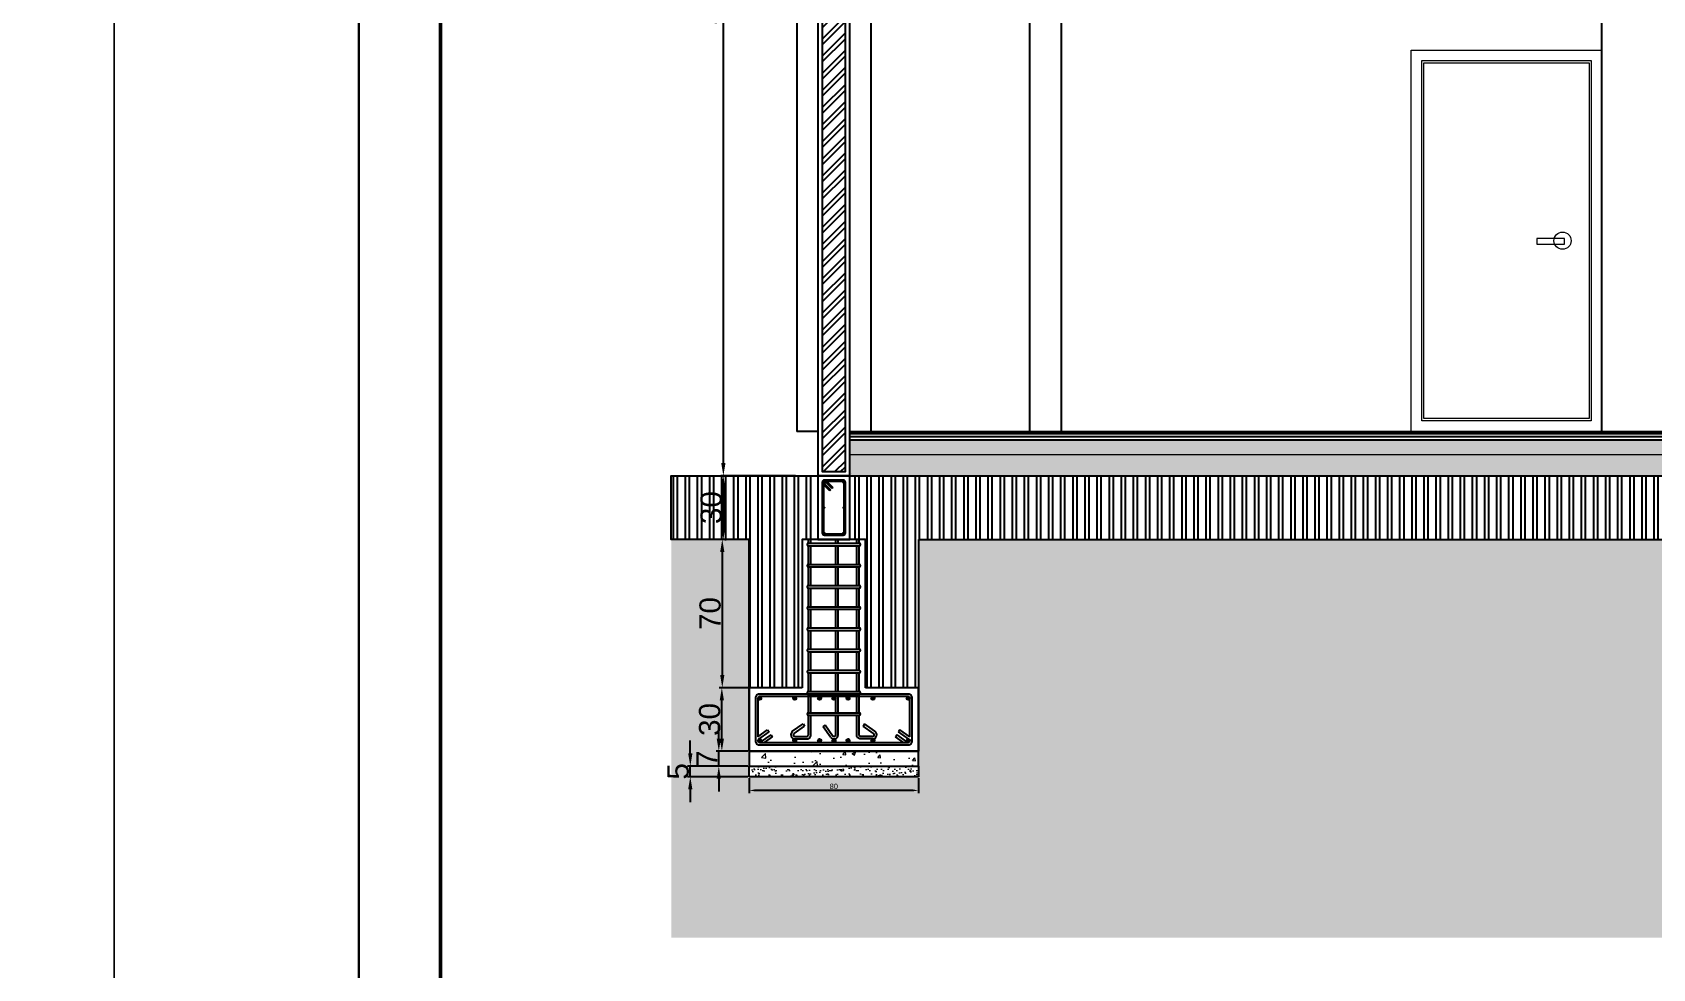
# Model space of a CAD drawing. Header units: centimetres. Extents: x -377343 to 693706, y 194584 to 813780.
# Drawn here: x 187107 to 187872, y 499114 to 499556 of the extents above; entities that cross this region are included whole.
import ezdxf

# ---------------------------------------------------------------- set-up
doc = ezdxf.new("R2010")
doc.units = ezdxf.units.CM
doc.header["$PDMODE"] = 3
for name, color, linetype in [('bangunan', 40, 'Continuous'), ('Layer1', 7, 'Continuous'), ('PIPA', 11, 'Continuous')]:
    doc.layers.add(name, color=color, linetype=linetype)
for name, color, linetype, lineweight in [('Kertas', 252, 'Continuous', 20), ('KUZEN', 130, 'Continuous', 9), ('Legenda', 252, 'Continuous', 20)]:
    doc.layers.add(name, color=color, linetype=linetype, lineweight=lineweight)
doc.styles.get("Standard").update_dxf_attribs({"font": 'arial.ttf'})
doc.linetypes.add('BATTING', pattern='A,0.00254,-2.54,[134,ltypeshp.shx,S=2.54,R=0,X=-2.54,Y=0],-5.08,[134,ltypeshp.shx,S=2.54,R=180,X=2.54,Y=0],-2.54', length=10.16254)
doc.dimstyles.new('ISO-25', dxfattribs={"dimtxt": 2.5, "dimasz": 2.5, "dimexe": 1.25, "dimexo": 0.625, "dimtad": 1, "dimtxsty": 'Standard', "dimcen": 2.5, "dimadec": 0, "dimazin": 0, "dimtfac": 1, "dimtmove": 0, "dimatfit": 3, "dimfxl": 1, "dimarcsym": 0})
pattern_1 = [(37.5, (187242.8116, 493383.5237), (-0.1280025, 3.9153059), [0, -3.08864, 0, -3.4544, 0, -3.302]), (7.5, (187242.8116, 493383.524), (3.5961863, 5.734601), [0, -1.66624, 0, -2.78384, 0, -1.0668]), (327.5, (187240.3123, 493383.5237), (6.327939, 0.0114975), [0, -1.016, 0, -3.6576, 0, -4.7752]), (317.5, (187240.3123, 493383.524), (6.1084516, 1.7834346), [0, -0.508, 0, -2.39776, 0, -2.7432])]
pattern_2 = [(50, (187242.812, 493383.524), (16.39662, -1.434518), [1.7145, -18.8595]), (355, (187242.812, 493383.524), (-3.17191, 17.195116), [1.3716, -15.087653]), (100.45144, (187244.178, 493383.404), (13.224712, 15.760598), [1.4571, -16.02812]), (46.1842, (187242.812, 493388.096), (24.397114, -3.78381), [2.57175, -28.28925]), (96.63556, (187244.845, 493387.78), (21.36637, 22.26835), [2.18565, -24.0422]), (351.18415, (187242.812, 493388.096), (21.36637, 22.26835), [2.0574, -22.63138]), (21, (187245.098, 493386.953), (13.645295, -9.203868), [1.7145, -18.8595]), (326, (187245.098, 493386.953), (5.562183, 16.576917), [1.3716, -15.0876]), (71.45144, (187246.235, 493386.186), (19.207478, 7.37305), [1.4571, -16.028094]), (37.5, (187242.8116, 493383.524), (0.2779743, 7.6099535), [0, -14.90472, 0, -15.3162, 0, -15.14475]), (7.5, (187242.812, 493383.524), (6.01377, 9.016252), [0, -8.73252, 0, -14.56182, 0, -5.77215]), (327.5, (187237.714, 493383.524), (12.2031536, -0.515587), [0, -5.715, 0, -17.8308, 0, -23.6601]), (317.5, (187235.428, 493383.524), (13.331626, 2.288384), [0, -7.4295, 0, -11.84148, 0, -16.8021])]

# ---------------------------------------------------------------- blocks, each defined once
blk = doc.blocks.new('*D71')
at = {"layer": 'Defpoints', "color": 0, "transparency": 16777216}
for p in [(187445.54, 499204.99), (187525.54, 499204.99), (187445.54, 499198.5)]:
    blk.add_point(p, dxfattribs=at)
at = {"layer": 'Layer1', "color": 0, "lineweight": -2, "transparency": 16777216}
for p, q in [((187445.54, 499204.36), (187445.54, 499197.25)), ((187525.54, 499204.36), (187525.54, 499197.25)), ((187523.04, 499198.5), (187448.04, 499198.5))]:
    blk.add_line(p, q, dxfattribs=at)
at = {"layer": 'Layer1', "color": 0, "transparency": 16777216}
for points in [[(187448.04, 499198.91), (187448.04, 499198.08), (187445.54, 499198.5)], [(187523.04, 499198.91), (187523.04, 499198.08), (187525.54, 499198.5)]]:
    blk.add_solid(points, dxfattribs=at)
at = {"layer": 'Layer1', "color": 0, "transparency": 16777216, "insert": (187485.54, 499200.4), "char_height": 2.5, "attachment_point": 5}
blk.add_mtext('80', dxfattribs=at)
blk = doc.blocks.new('*D88')
at = {"layer": 'Defpoints', "color": 0, "transparency": 16777216}
for p in [(187433.41, 499796.99), (187468.11, 499796.99), (187468.11, 499346.99)]:
    blk.add_point(p, dxfattribs=at)
at = {"layer": 'Layer1', "color": 0, "lineweight": -2, "transparency": 16777216}
for p, q in [((187467.49, 499796.99), (187432.16, 499796.99)), ((187433.41, 499352.99), (187433.41, 499790.99)), ((187467.49, 499346.99), (187432.16, 499346.99))]:
    blk.add_line(p, q, dxfattribs=at)
at = {"layer": 'Layer1', "color": 0, "transparency": 16777216}
for points in [[(187432.41, 499790.99), (187434.41, 499790.99), (187433.41, 499796.99)], [(187432.41, 499352.99), (187434.41, 499352.99), (187433.41, 499346.99)]]:
    blk.add_solid(points, dxfattribs=at)
at = {"layer": 'Layer1', "color": 0, "transparency": 16777216, "insert": (187427.68, 499571.99), "char_height": 10, "attachment_point": 5, "rotation": 90}
blk.add_mtext('450', dxfattribs=at)
blk = doc.blocks.new('*D82')
at = {"layer": 'Defpoints', "color": 0, "transparency": 16777216}
for p in [(187433.41, 499346.99), (187433.41, 499316.99, 1114.69), (187433.41, 499316.99)]:
    blk.add_point(p, dxfattribs=at)
at = {"layer": 'Layer1', "color": 0, "lineweight": -2, "transparency": 16777216}
for p, q in [((187433.41, 499340.99), (187433.41, 499322.99)), ((187434.04, 499346.99), (187434.66, 499346.99)), ((187434.04, 499316.99), (187434.66, 499316.99))]:
    blk.add_line(p, q, dxfattribs=at)
at = {"layer": 'Layer1', "color": 0, "transparency": 16777216}
for points in [[(187432.41, 499340.99), (187434.41, 499340.99), (187433.41, 499346.99)], [(187432.41, 499322.99), (187434.41, 499322.99), (187433.41, 499316.99)]]:
    blk.add_solid(points, dxfattribs=at)
at = {"layer": 'Layer1', "color": 0, "transparency": 16777216, "insert": (187427.68, 499331.99), "char_height": 10, "attachment_point": 5, "rotation": 90}
blk.add_mtext('30', dxfattribs=at)
blk = doc.blocks.new('*D83')
at = {"layer": 'Defpoints', "color": 0, "transparency": 16777216}
for p in [(187445.54, 499316.99, 1114.69), (187432.91, 499246.99), (187445.54, 499246.99, 1114.69)]:
    blk.add_point(p, dxfattribs=at)
at = {"layer": 'Layer1', "color": 0, "lineweight": -2, "transparency": 16777216}
for p, q in [((187444.92, 499316.99), (187431.66, 499316.99)), ((187432.91, 499310.99), (187432.91, 499252.99)), ((187444.92, 499246.99), (187431.66, 499246.99))]:
    blk.add_line(p, q, dxfattribs=at)
at = {"layer": 'Layer1', "color": 0, "transparency": 16777216}
for points in [[(187431.91, 499310.99), (187433.91, 499310.99), (187432.91, 499316.99)], [(187431.91, 499252.99), (187433.91, 499252.99), (187432.91, 499246.99)]]:
    blk.add_solid(points, dxfattribs=at)
at = {"layer": 'Layer1', "color": 0, "transparency": 16777216, "insert": (187427.18, 499281.99), "char_height": 10, "attachment_point": 5, "rotation": 90}
blk.add_mtext('70', dxfattribs=at)
blk = doc.blocks.new('*D84')
at = {"layer": 'Defpoints', "color": 0, "transparency": 16777216}
for p in [(187432.7, 499246.99), (187445.54, 499246.99, 1114.69), (187445.54, 499216.99, 1114.69)]:
    blk.add_point(p, dxfattribs=at)
at = {"layer": 'Layer1', "color": 0, "lineweight": -2, "transparency": 16777216}
for p, q in [((187444.92, 499246.99), (187431.45, 499246.99)), ((187432.7, 499222.99), (187432.7, 499240.99)), ((187444.92, 499216.99), (187431.45, 499216.99))]:
    blk.add_line(p, q, dxfattribs=at)
at = {"layer": 'Layer1', "color": 0, "transparency": 16777216}
for points in [[(187431.7, 499240.99), (187433.7, 499240.99), (187432.7, 499246.99)], [(187431.7, 499222.99), (187433.7, 499222.99), (187432.7, 499216.99)]]:
    blk.add_solid(points, dxfattribs=at)
at = {"layer": 'Layer1', "color": 0, "transparency": 16777216, "insert": (187426.97, 499231.99), "char_height": 10, "attachment_point": 5, "rotation": 90}
blk.add_mtext('30', dxfattribs=at)
blk = doc.blocks.new('*D85')
at = {"layer": 'Defpoints', "color": 0, "transparency": 16777216}
for p in [(187431.26, 499216.99), (187445.54, 499216.99, 1114.69), (187445.54, 499209.99, 1114.69)]:
    blk.add_point(p, dxfattribs=at)
at = {"layer": 'Layer1', "color": 0, "lineweight": -2, "transparency": 16777216}
for p, q in [((187431.26, 499222.99), (187431.26, 499228.99)), ((187444.92, 499216.99), (187430.01, 499216.99)), ((187444.92, 499209.99), (187430.01, 499209.99)), ((187431.26, 499209.99), (187431.26, 499216.99)), ((187431.26, 499203.99), (187431.26, 499197.99))]:
    blk.add_line(p, q, dxfattribs=at)
at = {"layer": 'Layer1', "color": 0, "transparency": 16777216}
for points in [[(187430.26, 499222.99), (187432.26, 499222.99), (187431.26, 499216.99)], [(187430.26, 499203.99), (187432.26, 499203.99), (187431.26, 499209.99)]]:
    blk.add_solid(points, dxfattribs=at)
at = {"layer": 'Layer1', "color": 0, "transparency": 16777216, "insert": (187425.64, 499213.49), "char_height": 10, "attachment_point": 5, "rotation": 90}
blk.add_mtext('7', dxfattribs=at)
blk = doc.blocks.new('*D86')
at = {"layer": 'Defpoints', "color": 0, "transparency": 16777216}
for p in [(187417.81, 499209.99), (187445.54, 499209.99, 1114.69), (187445.54, 499204.99, 1114.69)]:
    blk.add_point(p, dxfattribs=at)
at = {"layer": 'Layer1', "color": 0, "lineweight": -2, "transparency": 16777216}
for p, q in [((187417.81, 499215.99), (187417.81, 499221.99)), ((187444.92, 499209.99), (187416.56, 499209.99)), ((187417.81, 499204.99), (187417.81, 499209.99)), ((187444.92, 499204.99), (187416.56, 499204.99)), ((187417.81, 499198.99), (187417.81, 499192.99))]:
    blk.add_line(p, q, dxfattribs=at)
at = {"layer": 'Layer1', "color": 0, "transparency": 16777216}
for points in [[(187416.81, 499215.99), (187418.81, 499215.99), (187417.81, 499209.99)], [(187416.81, 499198.99), (187418.81, 499198.99), (187417.81, 499204.99)]]:
    blk.add_solid(points, dxfattribs=at)
at = {"layer": 'Layer1', "color": 0, "transparency": 16777216, "insert": (187412.1, 499207.49), "char_height": 10, "attachment_point": 5, "rotation": 90}
blk.add_mtext('5', dxfattribs=at)

msp = doc.modelspace()

# ---------------------------------------------------------------- hatches: boundary and pattern name
at = {"layer": 'bangunan'}
h = msp.add_hatch(color=256, dxfattribs=at)
h.dxf.hatch_style = 1
h.paths.add_polyline_path([(187480.644, 499343.888, 1), (187481.644, 499343.888, 1)])
h = msp.add_hatch(color=256, dxfattribs=at)
h.dxf.hatch_style = 1
h.paths.add_polyline_path([(187480.644, 499343.888, 1), (187481.644, 499343.888, 1)])
h = msp.add_hatch(color=256, dxfattribs=at)
h.dxf.hatch_style = 1
h.paths.add_polyline_path([(187480.644, 499343.888, 1), (187481.644, 499343.888, 1)])
h = msp.add_hatch(color=256, dxfattribs=at)
h.dxf.hatch_style = 1
h.paths.add_polyline_path([(187490.444, 499343.888, -1), (187489.444, 499343.888, -1)])
h = msp.add_hatch(color=256, dxfattribs=at)
h.dxf.hatch_style = 1
h.paths.add_polyline_path([(187490.444, 499343.888, -1), (187489.444, 499343.888, -1)])
h = msp.add_hatch(color=256, dxfattribs=at)
h.dxf.hatch_style = 1
h.paths.add_polyline_path([(187480.662, 499331.956, -1), (187481.662, 499331.956, -1)])
h = msp.add_hatch(color=256, dxfattribs=at)
h.dxf.hatch_style = 1
h.paths.add_polyline_path([(187490.462, 499331.956, 1), (187489.462, 499331.956, 1)])
h = msp.add_hatch(color=256, dxfattribs=at)
h.dxf.hatch_style = 1
h.paths.add_polyline_path([(187480.644, 499320.088, -1), (187481.644, 499320.088, -1)])
h = msp.add_hatch(color=256, dxfattribs=at)
h.dxf.hatch_style = 1
h.paths.add_polyline_path([(187490.444, 499320.088, 1), (187489.444, 499320.088, 1)])
at = {"layer": 'Layer1'}
h = msp.add_hatch(dxfattribs=at)
h.set_pattern_fill('ANSI32', color=256, scale=0.6)
h.set_pattern_definition([(45, (187242.8116, 493383.524), (-4.041115, 4.041115), []), (45, (187245.506, 493383.524), (-4.041115, 4.041115), [])])
h.paths.add_polyline_path([(187491.044, 499794.988), (187480.044, 499794.988), (187480.044, 499348.988), (187491.044, 499348.988)])
at = {"layer": 'Layer1', "lineweight": 5, "ltscale": 0.5}
h = msp.add_hatch(dxfattribs=at)
h.set_pattern_fill('AR-CONC', color=256, scale=0.09)
h.set_pattern_definition(pattern_2)
h.paths.add_polyline_path([(187478.044, 499363.988), (187478.044, 499356.988)])
h.paths.add_polyline_path([(189378.044, 499363.988), (187493.044, 499363.988), (187493.044, 499356.988), (189378.044, 499356.988)])
h = msp.add_hatch(dxfattribs=at)
h.set_pattern_fill('AR-SAND', color=256, scale=0.08)
h.set_pattern_definition(pattern_1)
h.paths.add_polyline_path([(187478.044, 499356.988), (187478.044, 499346.988)])
h.paths.add_polyline_path([(189378.044, 499356.988), (187493.044, 499356.988), (187493.044, 499346.988), (189378.044, 499346.988)])
at = {"layer": 'Layer1'}
h = msp.add_hatch(dxfattribs=at)
h.set_pattern_fill('ANSI32', color=256, scale=0.6, angle=45)
h.set_pattern_definition([(90, (6690.119, 7902.535), (-5.715, 0), []), (90, (6692.024, 7904.44), (-5.715, 0), [])])
h.paths.add_polyline_path([(189378.044, 499346.988), (189308.802, 499346.988), (187493.044, 499346.988), (187493.044, 499316.988), (187500.544, 499316.988), (187500.544, 499246.988), (187525.544, 499246.988), (187525.544, 499316.988), (189308.802, 499316.988), (189345.544, 499316.988), (189345.544, 499246.988), (189370.544, 499246.988), (189370.544, 499316.988), (189378.044, 499316.988)])
h.paths.add_polyline_path([(187478.044, 499346.988), (187408.802, 499346.988), (187408.802, 499316.988), (187445.544, 499316.988), (187445.544, 499246.988), (187470.544, 499246.988), (187470.544, 499316.988), (187478.044, 499316.988)])
h.paths.add_polyline_path([(189461.939, 499346.988), (189393.044, 499346.988), (189393.044, 499316.988), (189400.544, 499316.988), (189400.544, 499246.988), (189425.544, 499246.988), (189425.544, 499316.988), (189461.939, 499316.988)])
at = {"layer": 'Layer1', "true_color": 0x636466}
h = msp.add_hatch(dxfattribs=at)
h.set_pattern_fill('EARTH', color=251, scale=3, angle=45)
h.set_pattern_definition([(45, (6690.12, 7902.535), (0, 26.94076836), [19.05, -19.05]), (45, (6685.068, 7907.586), (0, 26.94076836), [19.05, -19.05]), (45, (6680.016, 7912.638), (0, 26.94076836), [19.05, -19.05]), (135, (6680.016, 7916.005), (-26.94076836, 0), [19.05, -19.05]), (135, (6685.068, 7921.057), (-26.94076836, 0), [19.05, -19.05]), (135, (6690.12, 7926.108), (-26.94076836, 0), [19.05, -19.05])])
h.paths.add_polyline_path([(189345.544, 499316.988), (189308.802, 499316.988), (187525.544, 499316.988), (187525.544, 499216.988), (187525.544, 499209.988), (187525.544, 499204.988), (187445.544, 499204.988), (187445.544, 499209.988), (187445.544, 499216.988), (187445.544, 499316.988), (187408.802, 499316.988), (187408.802, 499129.04), (189461.939, 499129.04), (189461.939, 499316.988), (189425.544, 499316.988), (189425.544, 499216.988), (189425.544, 499209.988), (189425.544, 499204.988), (189345.544, 499204.988), (189345.544, 499209.988), (189345.544, 499216.988)])
h.paths.add_polyline_path([(187482.989, 499197.801), (187488.124, 499197.801), (187488.124, 499202.952), (187482.989, 499202.952)], flags=24)
h.paths.add_polyline_path([(189382.989, 499197.801), (189388.124, 499197.801), (189388.124, 499202.952), (189382.989, 499202.952)], flags=24)
at = {"layer": 'Layer1'}
h = msp.add_hatch(color=256, dxfattribs=at)
h.dxf.hatch_style = 1
h.paths.add_polyline_path([(187449.744, 499241.988, -1), (187451.344, 499241.988, -1)])
h = msp.add_hatch(color=256, dxfattribs=at)
h.dxf.hatch_style = 1
h.paths.add_polyline_path([(187466.311, 499241.988, -1), (187467.911, 499241.988, -1)])
h = msp.add_hatch(color=256, dxfattribs=at)
h.dxf.hatch_style = 1
h.paths.add_polyline_path([(187478.027, 499241.988, -1), (187479.627, 499241.988, -1)])
h = msp.add_hatch(color=256, dxfattribs=at)
h.dxf.hatch_style = 1
h.paths.add_polyline_path([(187484.819, 499241.988, -1), (187486.419, 499241.988, -1)])
h = msp.add_hatch(color=256, dxfattribs=at)
h.dxf.hatch_style = 1
h.paths.add_polyline_path([(187491.461, 499241.988, -1), (187493.061, 499241.988, -1)])
h = msp.add_hatch(color=256, dxfattribs=at)
h.dxf.hatch_style = 1
h.paths.add_polyline_path([(187503.177, 499241.988, -1), (187504.777, 499241.988, -1)])
h = msp.add_hatch(color=256, dxfattribs=at)
h.dxf.hatch_style = 1
h.paths.add_polyline_path([(187519.894, 499241.988, -1), (187521.494, 499241.988, -1)])
h = msp.add_hatch(color=256, dxfattribs=at)
h.dxf.hatch_style = 1
h.paths.add_polyline_path([(187449.744, 499221.988, 1), (187451.344, 499221.988, 1)])
h = msp.add_hatch(color=256, dxfattribs=at)
h.dxf.hatch_style = 1
h.paths.add_polyline_path([(187466.311, 499221.988, 1), (187467.911, 499221.988, 1)])
h = msp.add_hatch(color=256, dxfattribs=at)
h.dxf.hatch_style = 1
h.paths.add_polyline_path([(187478.027, 499221.988, 1), (187479.627, 499221.988, 1)])
h = msp.add_hatch(color=256, dxfattribs=at)
h.dxf.hatch_style = 1
h.paths.add_polyline_path([(187484.819, 499221.988, 1), (187486.419, 499221.988, 1)])
h = msp.add_hatch(color=256, dxfattribs=at)
h.dxf.hatch_style = 1
h.paths.add_polyline_path([(187491.461, 499221.988, 1), (187493.061, 499221.988, 1)])
h = msp.add_hatch(color=256, dxfattribs=at)
h.dxf.hatch_style = 1
h.paths.add_polyline_path([(187503.177, 499221.988, 1), (187504.777, 499221.988, 1)])
h = msp.add_hatch(color=256, dxfattribs=at)
h.dxf.hatch_style = 1
h.paths.add_polyline_path([(187519.894, 499221.988, 1), (187521.494, 499221.988, 1)])
at = {"layer": 'Layer1', "lineweight": 5, "ltscale": 0.5}
h = msp.add_hatch(dxfattribs=at)
h.set_pattern_fill('AR-CONC', color=256, scale=0.09)
h.set_pattern_definition(pattern_2)
h.paths.add_polyline_path([(187525.544, 499216.988), (187445.544, 499216.988), (187445.544, 499209.988), (187525.544, 499209.988)])
h = msp.add_hatch(dxfattribs=at)
h.set_pattern_fill('AR-SAND', color=256, scale=0.08)
h.set_pattern_definition(pattern_1)
h.paths.add_polyline_path([(187525.544, 499209.988), (187445.544, 499209.988), (187445.544, 499204.988), (187525.544, 499204.988)])

# ---------------------------------------------------------------- linework, layer by layer
at = {"linetype": 'Continuous'}
msp.add_line((187493.7, 499347.913, 1114.687), (187493.7, 499347.913, 1114.687), dxfattribs=at)
at = {"elevation": 1114.687}
msp.add_lwpolyline([(187478.044, 499316.988), (187493.044, 499316.988), (187493.044, 499346.988), (187478.044, 499346.988)], close=True, dxfattribs=at)
msp.add_lwpolyline([(187478.044, 499316.988), (187493.044, 499316.988), (187493.044, 499346.988), (187478.044, 499346.988)], close=True, dxfattribs=at)
at = {"layer": 'bangunan'}
for p, q in [((187480.644, 499342.832, 1114.687), (187483.477, 499339.999, 1114.687)), ((187480.644, 499342.832, 1114.687), (187483.477, 499339.999, 1114.687)), ((187480.79, 499343.534, 1114.687), (187483.902, 499340.423, 1114.687)), ((187480.79, 499343.534, 1114.687), (187483.902, 499340.423, 1114.687)), ((187481.497, 499344.241, 1114.687), (187484.609, 499341.13, 1114.687)), ((187481.497, 499344.241, 1114.687), (187484.609, 499341.13, 1114.687)), ((187481.922, 499344.666, 1114.687), (187485.033, 499341.554, 1114.687)), ((187481.922, 499344.666, 1114.687), (187485.033, 499341.554, 1114.687)), ((187483.902, 499340.423, 1114.687), (187483.477, 499339.999, 1114.687)), ((187485.033, 499341.554, 1114.687), (187484.609, 499341.13, 1114.687))]:
    msp.add_line(p, q, dxfattribs=at)
at = {"layer": 'bangunan', "elevation": 1114.687}
msp.add_lwpolyline([(187481.144, 499318.988), (187489.944, 499318.988, 0.4142136), (187491.044, 499320.088), (187491.044, 499343.888, 0.4142136), (187489.944, 499344.988), (187481.144, 499344.988, 0.4142136), (187480.044, 499343.888), (187480.044, 499320.088, 0.4142136)], format="xyb", close=True, dxfattribs=at)
msp.add_lwpolyline([(187481.144, 499318.988), (187489.944, 499318.988, 0.4142136), (187491.044, 499320.088), (187491.044, 499343.888, 0.4142136), (187489.944, 499344.988), (187481.144, 499344.988, 0.4142136), (187480.044, 499343.888), (187480.044, 499320.088, 0.4142136)], format="xyb", close=True, dxfattribs=at)
msp.add_lwpolyline([(187481.144, 499344.388), (187481.144, 499344.388, 0.4142136), (187480.644, 499343.888), (187480.644, 499320.088, 0.4142136), (187481.144, 499319.588), (187489.944, 499319.588, 0.4142136), (187490.444, 499320.088), (187490.444, 499343.888, 0.4142136), (187489.944, 499344.388), (187482.2, 499344.388)], format="xyb", dxfattribs=at)
msp.add_lwpolyline([(187481.144, 499344.388), (187481.144, 499344.388, 0.4142136), (187480.644, 499343.888), (187480.644, 499320.088, 0.4142136), (187481.144, 499319.588), (187489.944, 499319.588, 0.4142136), (187490.444, 499320.088), (187490.444, 499343.888, 0.4142136), (187489.944, 499344.388), (187482.2, 499344.388)], format="xyb", dxfattribs=at)
at = {"layer": 'bangunan'}
msp.add_circle((187481.144, 499343.888, 1114.687), 0.5, dxfattribs=at)
msp.add_arc((187481.144, 499343.888, 1114.687), 1.1, 45, 180, dxfattribs=at)
at = {"layer": 'Kertas'}
for points in [[(183948.49, 500796.755), (187145.833, 500796.755), (187145.833, 498508.536), (183948.49, 498508.536)], [(187145.833, 500796.755), (190343.176, 500796.755), (190343.176, 498508.536), (187145.833, 498508.536)]]:
    msp.add_lwpolyline(points, close=True, dxfattribs=at)
at = {"layer": 'KUZEN'}
for points in [[(187848.044, 499367.988), (187758.044, 499367.988), (187758.044, 499547.988), (187848.044, 499547.988)], [(187843.044, 499372.988), (187763.044, 499372.988), (187763.044, 499542.988), (187843.044, 499542.988)], [(187842.044, 499373.988), (187764.044, 499373.988), (187764.044, 499541.988), (187842.044, 499541.988)], [(187830.461, 499459.011), (187817.344, 499459.011), (187817.344, 499456.313), (187830.461, 499456.313)]]:
    msp.add_lwpolyline(points, close=True, dxfattribs=at)
msp.add_circle((187829.475, 499457.988), 4.052, dxfattribs=at)
at = {"layer": 'Layer1'}
for p, q in [((187468.044, 499796.988), (187468.044, 499367.988)), ((187493.044, 499346.988), (187493.044, 499796.988)), ((187503.044, 499796.988), (187503.044, 499367.988)), ((187578.044, 499367.988), (187578.044, 499796.988)), ((187593.044, 499367.988), (187593.044, 499796.988)), ((187848.044, 499367.988), (187848.044, 499796.988)), ((187478.044, 499367.988, 1114.687), (187468.044, 499367.988, 1114.687)), ((187493.044, 499367.988, 1114.687), (189368.115, 499367.988, 1114.687)), ((187493.044, 499366.988, 1114.687), (189378.044, 499366.988, 1114.687)), ((187493.044, 499363.988, 1114.687), (189308.802, 499363.988, 1114.687)), ((187493.044, 499346.988, 1114.687), (189308.802, 499346.988, 1114.687)), ((187486.419, 499315.188, 1114.687), (187486.419, 499316.988, 1114.687)), ((187487.619, 499315.188, 1114.687), (187487.619, 499316.988, 1114.687)), ((187473.544, 499315.188, 1114.687), (187497.544, 499315.188, 1114.687)), ((187473.544, 499313.988, 1114.687), (187497.544, 499313.988, 1114.687)), ((187486.419, 499305.188, 1114.687), (187486.419, 499313.988, 1114.687)), ((187487.619, 499305.188, 1114.687), (187487.619, 499313.988, 1114.687)), ((187473.544, 499305.188, 1114.687), (187497.544, 499305.188, 1114.687)), ((187473.544, 499303.988, 1114.687), (187497.544, 499303.988, 1114.687)), ((187486.419, 499295.188, 1114.687), (187486.419, 499303.988, 1114.687)), ((187487.619, 499295.188, 1114.687), (187487.619, 499303.988, 1114.687)), ((187473.544, 499295.188, 1114.687), (187497.544, 499295.188, 1114.687)), ((187473.544, 499293.988, 1114.687), (187497.544, 499293.988, 1114.687)), ((187486.419, 499285.188, 1114.687), (187486.419, 499293.988, 1114.687)), ((187487.619, 499285.188, 1114.687), (187487.619, 499293.988, 1114.687)), ((187473.544, 499285.188, 1114.687), (187497.544, 499285.188, 1114.687)), ((187473.544, 499283.988, 1114.687), (187497.544, 499283.988, 1114.687)), ((187486.419, 499275.188, 1114.687), (187486.419, 499283.988, 1114.687)), ((187487.619, 499275.188, 1114.687), (187487.619, 499283.988, 1114.687)), ((187473.544, 499275.188, 1114.687), (187497.544, 499275.188, 1114.687)), ((187473.544, 499273.988, 1114.687), (187497.544, 499273.988, 1114.687)), ((187486.419, 499265.188, 1114.687), (187486.419, 499273.988, 1114.687)), ((187487.619, 499265.188, 1114.687), (187487.619, 499273.988, 1114.687)), ((187473.544, 499265.188, 1114.687), (187497.544, 499265.188, 1114.687)), ((187473.544, 499263.988, 1114.687), (187497.544, 499263.988, 1114.687)), ((187486.419, 499255.188, 1114.687), (187486.419, 499263.988, 1114.687)), ((187487.619, 499255.188, 1114.687), (187487.619, 499263.988, 1114.687)), ((187473.544, 499255.188, 1114.687), (187497.544, 499255.188, 1114.687)), ((187473.544, 499253.988, 1114.687), (187497.544, 499253.988, 1114.687)), ((187486.419, 499245.188, 1114.687), (187486.419, 499253.988, 1114.687)), ((187487.619, 499245.188, 1114.687), (187487.619, 499253.988, 1114.687)), ((187473.544, 499245.188, 1114.687), (187497.544, 499245.188, 1114.687)), ((187473.544, 499243.988, 1114.687), (187497.544, 499243.988, 1114.687)), ((187486.419, 499235.188, 1114.687), (187486.419, 499243.988, 1114.687)), ((187487.619, 499235.188, 1114.687), (187487.619, 499243.988, 1114.687)), ((187473.544, 499235.188, 1114.687), (187497.544, 499235.188, 1114.687)), ((187473.544, 499233.988, 1114.687), (187497.544, 499233.988, 1114.687)), ((187486.419, 499224.788, 1114.687), (187486.419, 499233.988, 1114.687)), ((187487.619, 499224.788, 1114.687), (187487.619, 499233.988, 1114.687)), ((187449.744, 499223.869, 1114.687), (187454.312, 499227.068, 1114.687)), ((187450.085, 499222.643, 1114.687), (187455, 499226.085, 1114.687)), ((187454.312, 499227.068, 1114.687), (187455, 499226.085, 1114.687)), ((187466.113, 499226.426, 1114.687), (187471.028, 499229.868, 1114.687)), ((187466.802, 499225.443, 1114.687), (187471.717, 499228.885, 1114.687)), ((187471.028, 499229.868, 1114.687), (187471.717, 499228.885, 1114.687)), ((187480.539, 499228.556, 1114.687), (187481.522, 499229.244, 1114.687)), ((187483.981, 499223.641, 1114.687), (187480.539, 499228.556, 1114.687)), ((187484.964, 499224.329, 1114.687), (187481.522, 499229.244, 1114.687)), ((187500.06, 499229.868, 1114.687), (187499.371, 499228.885, 1114.687)), ((187504.286, 499225.443, 1114.687), (187499.371, 499228.885, 1114.687)), ((187504.974, 499226.426, 1114.687), (187500.06, 499229.868, 1114.687)), ((187516.776, 499227.068, 1114.687), (187516.088, 499226.085, 1114.687)), ((187521.003, 499222.643, 1114.687), (187516.088, 499226.085, 1114.687)), ((187521.344, 499223.869, 1114.687), (187516.776, 499227.068, 1114.687)), ((187451.003, 499221.333, 1114.687), (187455.918, 499224.774, 1114.687)), ((187452.888, 499221.188, 1114.687), (187456.606, 499223.791, 1114.687)), ((187455.918, 499224.774, 1114.687), (187456.606, 499223.791, 1114.687)), ((187515.368, 499224.774, 1114.687), (187514.68, 499223.791, 1114.687)), ((187518.397, 499221.188, 1114.687), (187514.68, 499223.791, 1114.687)), ((187520.49, 499221.188, 1114.687), (187515.368, 499224.774, 1114.687)), ((187445.544, 499216.988, 1114.687), (187445.544, 499209.988, 1114.687)), ((187445.544, 499209.988, 1114.687), (187525.544, 499209.988, 1114.687)), ((187445.544, 499204.988, 1114.687), (187445.544, 499209.988, 1114.687)), ((187525.544, 499209.988, 1114.687), (187525.544, 499216.988, 1114.687)), ((187525.544, 499209.988, 1114.687), (187525.544, 499204.988, 1114.687)), ((187525.544, 499204.988, 1114.687), (187445.544, 499204.988, 1114.687))]:
    msp.add_line(p, q, dxfattribs=at)
at = {"layer": 'Layer1', "linetype": 'BATTING', "ltscale": 0.13}
msp.add_line((187493.044, 499365.488, 1114.687), (189378.044, 499365.488, 1114.687), dxfattribs=at)
at = {"layer": 'Layer1', "lineweight": 5, "ltscale": 0.5}
msp.add_line((187493.044, 499356.988, 1114.687), (189352.181, 499356.988, 1114.687), dxfattribs=at)
at = {"layer": 'Layer1'}
for points in [[(187478.044, 499346.988), (187493.044, 499346.988), (187493.044, 499796.988), (187478.044, 499796.988)], [(187480.044, 499348.988), (187491.044, 499348.988), (187491.044, 499794.988), (187480.044, 499794.988)]]:
    msp.add_lwpolyline(points, close=True, dxfattribs=at)
msp.add_lwpolyline([(187480.044, 499787.508), (187480.044, 499348.988), (187491.044, 499348.988), (187491.044, 499787.508)], dxfattribs=at)
at = {"layer": 'Layer1', "elevation": 1114.687}
for points in [[(187525.544, 499316.988), (187525.544, 499216.988), (187445.544, 499216.988), (187445.544, 499316.988), (187408.802, 499316.988), (187408.802, 499346.988), (187409.149, 499346.988)], [(187408.802, 499346.988), (189308.802, 499346.988)], [(187500.544, 499246.988), (187500.544, 499316.988), (187470.544, 499316.988), (187470.544, 499246.988)], [(187473.544, 499315.188), (187473.544, 499316.988)], [(187474.744, 499315.188), (187474.744, 499316.988)], [(187496.344, 499315.188), (187496.344, 499316.988)], [(187497.544, 499315.188), (187497.544, 499316.988)], [(187525.544, 499316.988), (189308.802, 499316.988)], [(187473.544, 499295.188), (187473.544, 499313.988)], [(187474.744, 499305.188), (187474.744, 499313.988)], [(187496.344, 499305.188), (187496.344, 499313.988)], [(187497.544, 499305.188), (187497.544, 499313.988)], [(187474.744, 499295.188), (187474.744, 499303.988)], [(187496.344, 499295.188), (187496.344, 499303.988)], [(187497.544, 499295.188), (187497.544, 499303.988)], [(187473.544, 499285.188), (187473.544, 499293.988)], [(187474.744, 499285.188), (187474.744, 499293.988)], [(187496.344, 499285.188), (187496.344, 499293.988)], [(187497.544, 499285.188), (187497.544, 499293.988)], [(187473.544, 499275.188), (187473.544, 499283.988)], [(187474.744, 499275.188), (187474.744, 499283.988)], [(187496.344, 499275.188), (187496.344, 499283.988)], [(187497.544, 499275.188), (187497.544, 499283.988)], [(187473.544, 499265.188), (187473.544, 499273.988)], [(187474.744, 499265.188), (187474.744, 499273.988)], [(187496.344, 499265.188), (187496.344, 499273.988)], [(187497.544, 499265.188), (187497.544, 499273.988)], [(187473.544, 499255.188), (187473.544, 499263.988)], [(187474.744, 499255.188), (187474.744, 499263.988)], [(187496.344, 499255.188), (187496.344, 499263.988)], [(187497.544, 499255.188), (187497.544, 499263.988)], [(187473.544, 499245.188), (187473.544, 499253.988)], [(187474.744, 499245.188), (187474.744, 499253.988)], [(187496.344, 499245.188), (187496.344, 499253.988)], [(187497.544, 499245.188), (187497.544, 499253.988)], [(187470.544, 499246.988), (187445.544, 499246.988), (187445.544, 499216.988), (187525.544, 499216.988), (187525.544, 499246.988), (187500.544, 499246.988)], [(187473.544, 499235.188), (187473.544, 499243.988)], [(187474.744, 499235.188), (187474.744, 499243.988)], [(187496.344, 499235.188), (187496.344, 499243.988)], [(187497.544, 499235.188), (187497.544, 499243.988)]]:
    msp.add_lwpolyline(points, dxfattribs=at)
msp.add_lwpolyline([(187450.394, 499219.988), (187520.694, 499219.988, 0.4142136), (187522.544, 499221.838), (187522.544, 499242.138, 0.4142136), (187520.694, 499243.988), (187450.394, 499243.988, 0.4142136), (187448.544, 499242.138), (187448.544, 499221.838, 0.4142136)], format="xyb", close=True, dxfattribs=at)
for points in [[(187521.344, 499223.869), (187521.344, 499242.138, 0.4142136), (187520.694, 499242.788), (187450.394, 499242.788, 0.4142136), (187449.744, 499242.138), (187449.744, 499223.869)], [(187467.261, 499223.988), (187472.894, 499223.988, 0.4142136), (187473.544, 499224.638), (187473.544, 499233.988)], [(187467.261, 499222.788), (187472.894, 499222.788, 0.4142136), (187474.744, 499224.638), (187474.744, 499233.988)], [(187503.827, 499222.788), (187498.194, 499222.788, -0.4142136), (187496.344, 499224.638), (187496.344, 499233.988)], [(187503.827, 499223.988), (187498.194, 499223.988, -0.4142136), (187497.544, 499224.638), (187497.544, 499233.988)], [(187450.544, 499221.188), (187520.694, 499221.188, 0.4142136), (187521.344, 499221.838), (187521.344, 499222.454)]]:
    msp.add_lwpolyline(points, format="xyb", dxfattribs=at)
at = {"layer": 'Layer1'}
for centre in [(187450.544, 499241.988, 1114.687), (187467.111, 499241.988, 1114.687), (187478.827, 499241.988, 1114.687), (187485.619, 499241.988, 1114.687), (187492.261, 499241.988, 1114.687), (187503.977, 499241.988, 1114.687), (187520.694, 499241.988, 1114.687), (187450.544, 499221.988, 1114.687), (187467.111, 499221.988, 1114.687), (187478.827, 499221.988, 1114.687), (187485.619, 499221.988, 1114.687), (187492.261, 499221.988, 1114.687), (187503.977, 499221.988, 1114.687), (187520.694, 499221.988, 1114.687)]:
    msp.add_circle(centre, 0.8, dxfattribs=at)
for centre, radius, start, end in [((187473.544, 499314.588, 1114.687), 0.6, 90, 270), ((187497.544, 499314.588, 1114.687), 0.6, 270, 90), ((187473.544, 499304.588, 1114.687), 0.6, 90, 270), ((187497.544, 499304.588, 1114.687), 0.6, 270, 90), ((187473.544, 499294.588, 1114.687), 0.6, 90, 270), ((187497.544, 499294.588, 1114.687), 0.6, 270, 90), ((187473.544, 499284.588, 1114.687), 0.6, 90, 270), ((187497.544, 499284.588, 1114.687), 0.6, 270, 90), ((187473.544, 499274.588, 1114.687), 0.6, 90, 270), ((187497.544, 499274.588, 1114.687), 0.6, 270, 90), ((187473.544, 499264.588, 1114.687), 0.6, 90, 270), ((187497.544, 499264.588, 1114.687), 0.6, 270, 90), ((187473.544, 499254.588, 1114.687), 0.6, 90, 270), ((187497.544, 499254.588, 1114.687), 0.6, 270, 90), ((187473.544, 499244.588, 1114.687), 0.6, 90, 270), ((187497.544, 499244.588, 1114.687), 0.6, 270, 90), ((187473.544, 499234.588, 1114.687), 0.6, 90, 270), ((187497.544, 499234.588, 1114.687), 0.6, 270, 90), ((187467.261, 499224.788, 1114.687), 2, 125, 270), ((187467.261, 499224.788, 1114.687), 0.8, 125, 270), ((187503.827, 499224.788, 1114.687), 2, 270, 55), ((187503.827, 499224.788, 1114.687), 0.8, 270, 55), ((187485.619, 499224.788, 1114.687), 2, 215, 0), ((187485.619, 499224.788, 1114.687), 0.8, 215, 0)]:
    msp.add_arc(centre, radius, start, end, dxfattribs=at)
at = {"layer": 'Legenda', "color": 5, "lineweight": 30}
msp.add_lwpolyline([(187261.4, 500681.188), (190266.132, 500681.188), (190266.132, 498585.58), (187261.4, 498585.58)], close=True, dxfattribs=at)
at = {"layer": 'Legenda', "color": 1, "lineweight": 50}
msp.add_lwpolyline([(187299.922, 500642.666), (189726.821, 500642.666), (189726.821, 498624.103), (187299.922, 498624.103)], close=True, dxfattribs=at)
at = {"layer": 'PIPA', "lineweight": 35, "extrusion": (0, 0.816497, 0.57735), "elevation": 193451.324}
msp.add_lwpolyline([(-421704.212, -325591.681), (-159560.265, -63447.734), (377343.333, -600351.331), (-158232.47, -1135927.133), (-693706.405, -600453.199), (-454216.825, -360963.619)], dxfattribs=at)

# ---------------------------------------------------------------- dimensions: what is measured, and where the dimension line sits
at = {"layer": 'Layer1'}
for base, p1, p2, picture, middle in [((187433.411, 499796.988), (187468.115, 499346.988), (187468.115, 499796.988), '*D88', (187427.681, 499571.988)), ((187433.411, 499316.988), (187433.411, 499346.988), (187433.411, 499316.988, 1114.687), '*D82', (187427.677, 499331.988)), ((187432.911, 499246.988), (187445.544, 499316.988, 1114.687), (187445.544, 499246.988, 1114.687), '*D83', (187427.181, 499281.988)), ((187432.703, 499246.988), (187445.544, 499216.988, 1114.687), (187445.544, 499246.988, 1114.687), '*D84', (187426.969, 499231.988))]:
    dim = msp.add_linear_dim(base=base, p1=p1, p2=p2, angle=90, dimstyle='ISO-25', override={"dimtxt": 10, "dimasz": 6}, dxfattribs=at)
    dim.commit()
    dim.dimension.update_dxf_attribs({"geometry": picture, "text_midpoint": middle})
for base, p1, p2, picture, middle in [((187431.263, 499216.988), (187445.544, 499209.988, 1114.687), (187445.544, 499216.988, 1114.687), '*D85', (187431.263, 499213.488)), ((187417.813, 499209.988), (187445.544, 499204.988, 1114.687), (187445.544, 499209.988, 1114.687), '*D86', (187417.813, 499207.488))]:
    dim = msp.add_linear_dim(base=base, p1=p1, p2=p2, angle=90, dimstyle='ISO-25', override={"dimtxt": 10, "dimasz": 6}, dxfattribs=at)
    dim.commit()
    dim.dimension.update_dxf_attribs({"geometry": picture, "text_midpoint": middle, "dimtype": 160})
dim = msp.add_linear_dim(base=(187445.544, 499198.498, 1114.687), p1=(187525.544, 499204.988, 1114.687), p2=(187445.544, 499204.988, 1114.687), dimstyle='ISO-25', dxfattribs=at)
dim.commit()
dim.dimension.update_dxf_attribs({"geometry": '*D71', "text_midpoint": (187485.544, 499200.4, 1114.687)})

doc.saveas('drawing.dxf')
